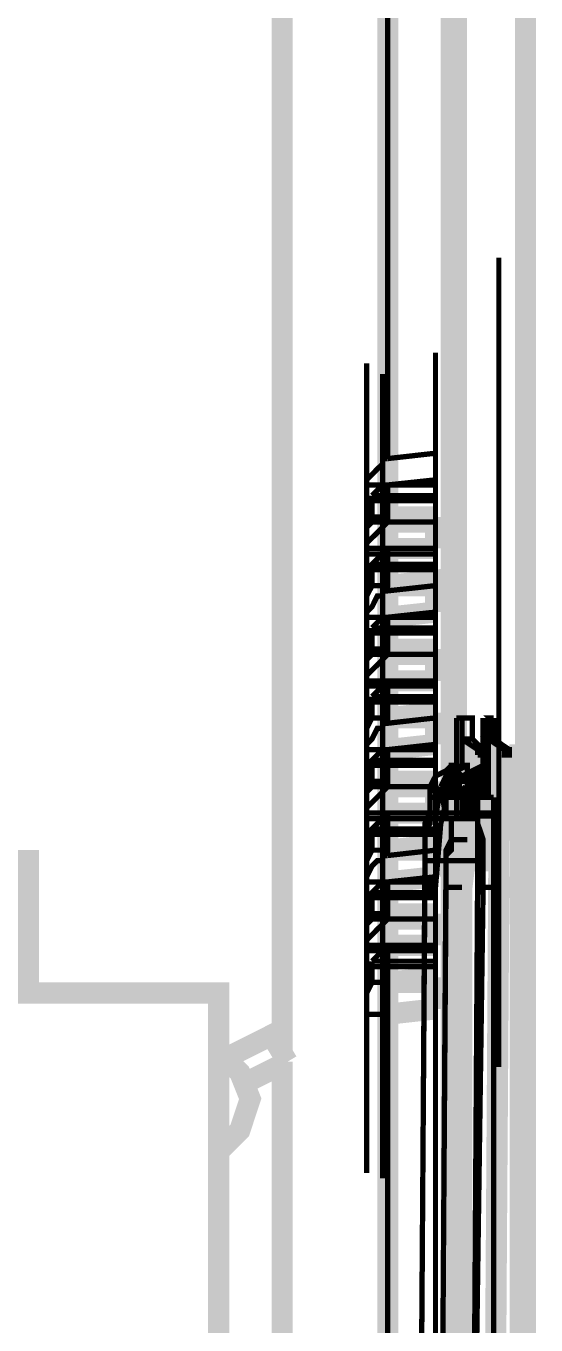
# Model space of a CAD drawing. Header units: metres. Extents: x 2999 to 3164, y 1641 to 1678.
# Drawn here: x 3015.255 to 3015.553, y 1653.168 to 1653.928 of the extents above; entities that cross this region are included whole.
import ezdxf

# ---------------------------------------------------------------- set-up
doc = ezdxf.new("R2010")
doc.units = ezdxf.units.M
doc.layers.add('BLACK', color=7, linetype='Continuous')

msp = doc.modelspace()

# ---------------------------------------------------------------- linework, layer by layer
at = {"layer": 'BLACK'}
for points, const_width in [([(3015.46652, 1652.64707), (3015.46652, 1655.15791)], 0.01238), ([(3015.46652, 1655.0588), (3015.46652, 1652.8638)], 0.01238), ([(3015.51304, 1655.04022), (3015.5099, 1655.03722), (3015.5099, 1655.02478), (3015.50675, 1654.99384), (3015.50675, 1652.7121), (3015.5099, 1652.68116), (3015.51304, 1652.66872), (3015.54713, 1652.66872)], 0.01238), ([(3015.54713, 1652.93505), (3015.54713, 1655.02171)], 0.01238), ([(3015.50675, 1654.99384), (3015.50375, 1654.99384), (3015.50375, 1652.7121), (3015.50675, 1652.7121)], 0.01238), ([(3015.40464, 1654.94425), (3015.40464, 1653.32514)], 0.01238), ([(3015.46652, 1653.67493), (3015.46652, 1654.01857), (3015.49446, 1654.01857)], 0.0031), ([(3015.53155, 1653.31892), (3015.53155, 1653.79255)], 0.0031), ([(3015.49446, 1653.26319), (3015.49446, 1653.73681)], 0.0031), ([(3015.45416, 1653.73067), (3015.45416, 1653.25704)], 0.0031), ([(3015.46345, 1653.72445), (3015.46345, 1653.2539)], 0.0031), ([(3015.46652, 1653.67493), (3015.46345, 1653.67493), (3015.46345, 1653.67178), (3015.46038, 1653.66879), (3015.4573, 1653.66564), (3015.45416, 1653.66249), (3015.45416, 1653.6595)], 0.0031), ([(3015.49446, 1653.67808), (3015.46652, 1653.67493)], 0.0031), ([(3015.49446, 1653.67808), (3015.49446, 1653.64084)], 0.0031), ([(3015.49446, 1653.6595), (3015.45416, 1653.6595)], 0.0031), ([(3015.45416, 1653.6595), (3015.45416, 1653.65021)], 0.0031), ([(3015.46652, 1653.6595), (3015.46345, 1653.6595), (3015.46038, 1653.65635), (3015.4573, 1653.65328)], 0.0031), ([(3015.46652, 1653.6595), (3015.49446, 1653.66249)], 0.0031), ([(3015.46652, 1653.6595), (3015.46652, 1653.63784)], 0.0031), ([(3015.49446, 1653.65021), (3015.45416, 1653.65021), (3015.45416, 1653.64084), (3015.46652, 1653.64084)], 0.0031), ([(3015.4573, 1653.63784), (3015.4573, 1653.65328)], 0.0031), ([(3015.49446, 1653.65328), (3015.4573, 1653.65328)], 0.0031), ([(3015.46652, 1653.64084), (3015.49446, 1653.64084)], 0.01238), ([(3015.49446, 1653.63784), (3015.46652, 1653.63784)], 0.01238), ([(3015.49446, 1653.64084), (3015.49446, 1653.62234)], 0.01238), ([(3015.4573, 1653.63784), (3015.45416, 1653.6347), (3015.45416, 1653.62234)], 0.0031), ([(3015.46652, 1653.63784), (3015.46345, 1653.6347), (3015.46038, 1653.63155), (3015.4573, 1653.62855), (3015.45416, 1653.62541), (3015.45416, 1653.61919)], 0.0031), ([(3015.46652, 1653.63784), (3015.4573, 1653.63784)], 0.0031), ([(3015.49446, 1653.63784), (3015.46652, 1653.63784)], 0.0031), ([(3015.49446, 1653.62234), (3015.46652, 1653.62234)], 0.01238), ([(3015.46652, 1653.62234), (3015.45416, 1653.62234)], 0.0031), ([(3015.49446, 1653.62234), (3015.49446, 1653.61919), (3015.45416, 1653.61919)], 0.0031), ([(3015.45416, 1653.6099), (3015.49446, 1653.6099), (3015.49446, 1653.61919)], 0.0031), ([(3015.45416, 1653.61919), (3015.45416, 1653.6099)], 0.0031), ([(3015.49446, 1653.62234), (3015.46345, 1653.62234), (3015.46345, 1653.61919), (3015.46038, 1653.61619), (3015.4573, 1653.61305), (3015.49446, 1653.61305)], 0.0031), ([(3015.46652, 1653.62234), (3015.46652, 1653.59754)], 0.0031), ([(3015.4573, 1653.60061), (3015.4573, 1653.61305)], 0.0031), ([(3015.45416, 1653.6099), (3015.45416, 1653.60061)], 0.0031), ([(3015.49446, 1653.58511), (3015.49446, 1653.60376), (3015.46652, 1653.60061)], 0.01238), ([(3015.49446, 1653.60061), (3015.46652, 1653.60061)], 0.01238), ([(3015.49446, 1653.6099), (3015.49446, 1653.60376)], 0.0031), ([(3015.46652, 1653.60061), (3015.4573, 1653.60061), (3015.45416, 1653.59447), (3015.45416, 1653.58211), (3015.46652, 1653.58211)], 0.0031), ([(3015.46652, 1653.60061), (3015.45416, 1653.60061)], 0.0031), ([(3015.49446, 1653.60061), (3015.46652, 1653.59754), (3015.46345, 1653.59754), (3015.46345, 1653.59447), (3015.46038, 1653.59447), (3015.4573, 1653.58825), (3015.45416, 1653.58511), (3015.45416, 1653.58211)], 0.0031), ([(3015.49446, 1653.58511), (3015.46652, 1653.58211)], 0.01238), ([(3015.49446, 1653.58211), (3015.45416, 1653.58211)], 0.0031), ([(3015.45416, 1653.58211), (3015.45416, 1653.57282)], 0.0031), ([(3015.46652, 1653.56038), (3015.46652, 1653.58211), (3015.46345, 1653.58211), (3015.46038, 1653.57896), (3015.4573, 1653.57582)], 0.0031), ([(3015.46652, 1653.58211), (3015.49446, 1653.58511)], 0.0031), ([(3015.49446, 1653.58511), (3015.49446, 1653.56345)], 0.0031), ([(3015.4573, 1653.57582), (3015.4573, 1653.56038), (3015.45416, 1653.55731), (3015.45416, 1653.54487)], 0.0031), ([(3015.49446, 1653.57582), (3015.4573, 1653.57582)], 0.0031), ([(3015.45416, 1653.57282), (3015.45416, 1653.56345)], 0.0031), ([(3015.49446, 1653.57282), (3015.45416, 1653.57282)], 0.0031), ([(3015.46652, 1653.56345), (3015.49446, 1653.56345)], 0.01238), ([(3015.49446, 1653.56345), (3015.49446, 1653.54487)], 0.01238), ([(3015.46652, 1653.56345), (3015.45416, 1653.56345)], 0.0031), ([(3015.46652, 1653.56038), (3015.46345, 1653.55731), (3015.46038, 1653.55416), (3015.4573, 1653.55117), (3015.45416, 1653.54802), (3015.45416, 1653.5418), (3015.49446, 1653.5418), (3015.49446, 1653.54487)], 0.0031), ([(3015.46652, 1653.56038), (3015.4573, 1653.56038)], 0.0031), ([(3015.49446, 1653.56038), (3015.46652, 1653.56038)], 0.01238), ([(3015.49446, 1653.56038), (3015.46652, 1653.56038)], 0.0031), ([(3015.46652, 1653.54487), (3015.45416, 1653.54487)], 0.0031), ([(3015.46652, 1653.54487), (3015.46345, 1653.54487), (3015.46345, 1653.5418), (3015.46038, 1653.53873), (3015.4573, 1653.53566)], 0.0031), ([(3015.49446, 1653.54487), (3015.46652, 1653.54487)], 0.01238), ([(3015.46652, 1653.54487), (3015.49446, 1653.54487)], 0.0031), ([(3015.49446, 1653.52322), (3015.46652, 1653.52008), (3015.46652, 1653.54487)], 0.0031), ([(3015.45416, 1653.5418), (3015.45416, 1653.53251), (3015.49446, 1653.53251)], 0.0031), ([(3015.49446, 1653.53566), (3015.4573, 1653.53566)], 0.0031), ([(3015.46652, 1653.52322), (3015.4573, 1653.52322), (3015.4573, 1653.53566)], 0.0031), ([(3015.49446, 1653.52637), (3015.49446, 1653.5418)], 0.0031), ([(3015.45416, 1653.53251), (3015.45416, 1653.52322), (3015.46652, 1653.52322)], 0.0031), ([(3015.46652, 1653.52322), (3015.49446, 1653.52637)], 0.01238), ([(3015.49446, 1653.52322), (3015.46652, 1653.52322)], 0.01238), ([(3015.49446, 1653.52637), (3015.49446, 1653.50772)], 0.01238), ([(3015.4573, 1653.52322), (3015.45416, 1653.51708), (3015.45416, 1653.50464)], 0.0031), ([(3015.50675, 1653.52322), (3015.50675, 1653.49543), (3015.50375, 1653.49543), (3015.50375, 1653.47677), (3015.50061, 1653.47677), (3015.50061, 1653.4737), (3015.49753, 1653.46134), (3015.49446, 1653.42411), (3015.49446, 1652.98142), (3015.49753, 1652.94434), (3015.50061, 1652.9319), (3015.50061, 1652.92883), (3015.52848, 1652.92883), (3015.52848, 1653.47677)], 0.0031), ([(3015.51919, 1653.50157), (3015.51919, 1653.50464), (3015.5099, 1653.51086), (3015.5099, 1653.52322), (3015.50675, 1653.52322)], 0.0031), ([(3015.50675, 1653.52322), (3015.5099, 1653.52322)], 0.0031), ([(3015.52233, 1653.49543), (3015.52233, 1653.47677), (3015.51304, 1653.47677), (3015.51304, 1653.49543), (3015.5099, 1653.49543), (3015.5099, 1653.52322)], 0.0031), ([(3015.5099, 1653.49543), (3015.5099, 1653.52322), (3015.51611, 1653.52322), (3015.51611, 1653.51086), (3015.52233, 1653.50464), (3015.52233, 1653.50157)], 0.0031), ([(3015.5099, 1653.52322), (3015.51611, 1653.52322)], 0.0031), ([(3015.5254, 1653.52322), (3015.5254, 1653.49543), (3015.51919, 1653.49228)], 0.0031), ([(3015.52233, 1653.52322), (3015.52233, 1653.49543)], 0.0031), ([(3015.5254, 1653.51086), (3015.5254, 1653.52322), (3015.52848, 1653.52322)], 0.0031), ([(3015.52848, 1653.52322), (3015.5254, 1653.52322)], 0.0031), ([(3015.5254, 1653.48914), (3015.5254, 1653.52322)], 0.0031), ([(3015.52848, 1653.51086), (3015.52848, 1653.52322)], 0.0031), ([(3015.46652, 1653.52008), (3015.46345, 1653.52008), (3015.46345, 1653.51708), (3015.46038, 1653.51708), (3015.4573, 1653.51086), (3015.45416, 1653.50772), (3015.45416, 1653.50464), (3015.49446, 1653.50464)], 0.0031), ([(3015.49446, 1653.50772), (3015.46652, 1653.50464)], 0.01238), ([(3015.46652, 1653.50464), (3015.49446, 1653.50772)], 0.0031), ([(3015.49446, 1653.50772), (3015.49446, 1653.48606)], 0.0031), ([(3015.51304, 1652.94734), (3015.5099, 1652.98142), (3015.5099, 1653.42411), (3015.51304, 1653.44891), (3015.51611, 1653.46434), (3015.51919, 1653.46434), (3015.51919, 1653.50157), (3015.5254, 1653.50157), (3015.5254, 1653.46434)], 0.01238), ([(3015.5099, 1653.51086), (3015.51611, 1653.51086)], 0.0031), ([(3015.54084, 1653.50157), (3015.54084, 1653.46434), (3015.54398, 1653.45205), (3015.54398, 1652.95048), (3015.54084, 1652.94119), (3015.51611, 1652.94119)], 0.01238), ([(3015.51919, 1653.50157), (3015.52233, 1653.50157)], 0.01238), ([(3015.52233, 1653.50157), (3015.5254, 1653.50157), (3015.5254, 1653.46434)], 0.01238), ([(3015.52848, 1653.51086), (3015.5254, 1653.51086), (3015.53469, 1653.50464)], 0.0031), ([(3015.53769, 1653.50464), (3015.52848, 1653.51086)], 0.0031), ([(3015.53769, 1653.50157), (3015.54084, 1653.50157)], 0.01238), ([(3015.54084, 1653.46434), (3015.54084, 1653.50157), (3015.53769, 1653.50157)], 0.01238), ([(3015.54084, 1653.50157), (3015.53769, 1653.50157)], 0.01238), ([(3015.53769, 1653.46434), (3015.53769, 1653.50157)], 0.01238), ([(3015.46652, 1653.50464), (3015.45416, 1653.50464)], 0.0031), ([(3015.46652, 1653.48299), (3015.46652, 1653.50464), (3015.46345, 1653.50464), (3015.46038, 1653.50157), (3015.4573, 1653.49843), (3015.4573, 1653.48299), (3015.45416, 1653.47985), (3015.45416, 1653.46749)], 0.0031), ([(3015.45416, 1653.50464), (3015.45416, 1653.49543)], 0.0031), ([(3015.49446, 1653.49843), (3015.4573, 1653.49843)], 0.0031), ([(3015.51919, 1653.50464), (3015.52233, 1653.50464)], 0.0031), ([(3015.51919, 1653.50157), (3015.52233, 1653.50157)], 0.0031), ([(3015.53769, 1653.50157), (3015.53469, 1653.50157)], 0.0031), ([(3015.45416, 1653.49543), (3015.45416, 1653.48606)], 0.0031), ([(3015.49446, 1653.49543), (3015.45416, 1653.49543)], 0.0031), ([(3015.46652, 1653.48606), (3015.49446, 1653.48606)], 0.01238), ([(3015.49446, 1653.48606), (3015.49446, 1653.46749)], 0.01238), ([(3015.50061, 1653.49228), (3015.49446, 1653.48914), (3015.49132, 1653.48299), (3015.49446, 1653.47985), (3015.50061, 1653.47677)], 0.0031), ([(3015.49132, 1653.48299), (3015.49446, 1653.48299), (3015.49753, 1653.47985), (3015.50061, 1653.47677), (3015.50675, 1653.47985), (3015.50675, 1653.48914), (3015.50061, 1653.49228)], 0.0031), ([(3015.49753, 1653.48299), (3015.49753, 1653.47985), (3015.50061, 1653.47985), (3015.50061, 1653.47677), (3015.5099, 1653.47677), (3015.5099, 1653.47985), (3015.51304, 1653.48299), (3015.51304, 1653.48606), (3015.5099, 1653.48606), (3015.5099, 1653.48914), (3015.50675, 1653.49228), (3015.50375, 1653.49228)], 0.0031), ([(3015.50675, 1653.49228), (3015.50061, 1653.48914), (3015.49753, 1653.48299)], 0.0031), ([(3015.51304, 1653.49543), (3015.50675, 1653.49228), (3015.50375, 1653.49228), (3015.5099, 1653.49543)], 0.0031), ([(3015.50061, 1653.49228), (3015.50375, 1653.49543)], 0.0031), ([(3015.50061, 1653.49228), (3015.50675, 1653.49543)], 0.0031), ([(3015.50061, 1653.48914), (3015.50375, 1653.49228), (3015.50375, 1653.47677), (3015.51304, 1653.47677)], 0.0031), ([(3015.50061, 1653.49228), (3015.50061, 1653.47677)], 0.0031), ([(3015.50375, 1653.49228), (3015.50061, 1653.49228)], 0.0031), ([(3015.51611, 1653.49228), (3015.5099, 1653.48914), (3015.50675, 1653.48299), (3015.5099, 1653.47985), (3015.51611, 1653.47677)], 0.0031), ([(3015.51304, 1653.48606), (3015.50675, 1653.49228)], 0.0031), ([(3015.5099, 1653.48299), (3015.51304, 1653.47985), (3015.51611, 1653.47677), (3015.52233, 1653.47985), (3015.52233, 1653.48914), (3015.51611, 1653.49228)], 0.0031), ([(3015.51919, 1653.49228), (3015.51611, 1653.48914), (3015.51304, 1653.48299)], 0.0031), ([(3015.51919, 1653.49228), (3015.51611, 1653.48914), (3015.51304, 1653.48299)], 0.0031), ([(3015.51611, 1653.49228), (3015.52233, 1653.49543)], 0.0031), ([(3015.51611, 1653.49228), (3015.52233, 1653.49543)], 0.0031), ([(3015.51611, 1653.49228), (3015.51611, 1653.47677)], 0.0031), ([(3015.51919, 1653.49228), (3015.51611, 1653.49228)], 0.0031), ([(3015.51919, 1653.49228), (3015.5254, 1653.49543)], 0.0031), ([(3015.51919, 1653.47677), (3015.51919, 1653.49228)], 0.0031), ([(3015.5254, 1653.48914), (3015.52233, 1653.48914), (3015.52233, 1653.49228), (3015.51919, 1653.49228)], 0.0031), ([(3015.5254, 1653.48914), (3015.51919, 1653.49228)], 0.0031), ([(3015.46652, 1653.48606), (3015.45416, 1653.48606)], 0.0031), ([(3015.46652, 1653.48299), (3015.46345, 1653.47985), (3015.46038, 1653.47677), (3015.4573, 1653.4737), (3015.45416, 1653.47063), (3015.45416, 1653.46434)], 0.0031), ([(3015.46652, 1653.48299), (3015.4573, 1653.48299)], 0.0031), ([(3015.49446, 1653.48299), (3015.46652, 1653.48299)], 0.01238), ([(3015.49446, 1653.48299), (3015.46652, 1653.48299)], 0.0031), ([(3015.49132, 1653.48299), (3015.49446, 1653.47985), (3015.50061, 1653.47677)], 0.0031), ([(3015.49132, 1653.46434), (3015.49132, 1653.48299)], 0.0031), ([(3015.49446, 1653.46434), (3015.49446, 1653.48299)], 0.0031), ([(3015.50061, 1653.48914), (3015.49753, 1653.48299)], 0.0031), ([(3015.50375, 1653.47677), (3015.51304, 1653.48299)], 0.0031), ([(3015.5099, 1653.48299), (3015.50675, 1653.48299)], 0.0031), ([(3015.50675, 1653.48299), (3015.5099, 1653.47985), (3015.51611, 1653.47677)], 0.0031), ([(3015.50675, 1653.46434), (3015.50675, 1653.48299)], 0.0031), ([(3015.5099, 1653.48299), (3015.5099, 1653.46434), (3015.5099, 1653.46749), (3015.52233, 1653.46749)], 0.0031), ([(3015.51304, 1653.48299), (3015.51304, 1653.46434), (3015.51611, 1653.46434), (3015.51611, 1653.47677)], 0.0031), ([(3015.51304, 1653.48299), (3015.51304, 1653.47985), (3015.51611, 1653.47985), (3015.51611, 1653.47677), (3015.52233, 1653.47677), (3015.5254, 1653.47985)], 0.0031), ([(3015.51304, 1653.48299), (3015.51304, 1653.46434), (3015.51304, 1653.46749), (3015.5254, 1653.46749)], 0.0031), ([(3015.51304, 1653.48299), (3015.51611, 1653.48299)], 0.0031), ([(3015.5254, 1653.47985), (3015.5254, 1653.48914)], 0.0031), ([(3015.49132, 1653.47677), (3015.49132, 1653.46749), (3015.48824, 1653.46134), (3015.48824, 1653.42411)], 0.0031), ([(3015.50061, 1653.47677), (3015.49132, 1653.47677), (3015.49132, 1653.46749), (3015.48824, 1653.46134), (3015.48824, 1653.42411)], 0.0031), ([(3015.49446, 1653.47677), (3015.49446, 1653.46434), (3015.49132, 1653.46434)], 0.0031), ([(3015.50061, 1653.47677), (3015.50061, 1653.4737), (3015.49753, 1653.46134), (3015.49446, 1653.42411)], 0.0031), ([(3015.50061, 1653.47677), (3015.50061, 1653.46434), (3015.5099, 1653.46434), (3015.5099, 1653.47677)], 0.0031), ([(3015.50061, 1653.47677), (3015.50375, 1653.47677)], 0.0031), ([(3015.52848, 1653.42411), (3015.52233, 1653.42411), (3015.52233, 1653.45205), (3015.51919, 1653.46134), (3015.51919, 1653.47677), (3015.51611, 1653.47677)], 0.0031), ([(3015.52233, 1653.42411), (3015.52233, 1653.45205), (3015.51919, 1653.46134), (3015.51919, 1653.47677), (3015.51611, 1653.47677)], 0.0031), ([(3015.51611, 1653.47677), (3015.51919, 1653.47677)], 0.0031), ([(3015.51919, 1653.47677), (3015.5254, 1653.47985)], 0.0031), ([(3015.52233, 1653.47677), (3015.5254, 1653.47677), (3015.5254, 1653.47985)], 0.0031), ([(3015.52848, 1653.47677), (3015.5254, 1653.47677)], 0.0031), ([(3015.52848, 1653.42411), (3015.52848, 1653.47677)], 0.0031), ([(3015.46652, 1653.44269), (3015.46652, 1653.46749), (3015.46345, 1653.46749), (3015.46345, 1653.46434), (3015.46038, 1653.46134), (3015.4573, 1653.4582), (3015.4573, 1653.44583), (3015.45416, 1653.43969), (3015.45416, 1653.42725)], 0.0031), ([(3015.49446, 1653.46749), (3015.49446, 1653.46434), (3015.45416, 1653.46434)], 0.0031), ([(3015.46652, 1653.46749), (3015.45416, 1653.46749)], 0.0031), ([(3015.49446, 1653.46749), (3015.46652, 1653.46749)], 0.01238), ([(3015.46652, 1653.46749), (3015.49446, 1653.46749)], 0.0031), ([(3015.49446, 1653.46434), (3015.49446, 1653.46749), (3015.50675, 1653.46749)], 0.0031), ([(3015.49446, 1653.46749), (3015.50061, 1653.46749)], 0.0031), ([(3015.51304, 1653.46749), (3015.50061, 1653.46749), (3015.50061, 1653.46434)], 0.0031), ([(3015.5099, 1653.42411), (3015.51304, 1653.45205), (3015.51611, 1653.46434)], 0.01238), ([(3015.50675, 1653.46434), (3015.50675, 1653.46749), (3015.51304, 1653.46749), (3015.51304, 1653.46434)], 0.0031), ([(3015.5099, 1653.46749), (3015.51304, 1653.46749)], 0.0031), ([(3015.53769, 1653.46434), (3015.51919, 1653.46434)], 0.01238), ([(3015.52233, 1653.46434), (3015.52233, 1653.46749), (3015.5254, 1653.46749), (3015.5254, 1653.46434)], 0.0031), ([(3015.53155, 1653.42411), (3015.53155, 1653.46434), (3015.52848, 1653.46434)], 0.01238), ([(3015.53155, 1653.42411), (3015.53155, 1653.46434), (3015.52848, 1653.46434)], 0.01238), ([(3015.54084, 1653.46434), (3015.53769, 1653.46434)], 0.01238), ([(3015.54084, 1653.46434), (3015.54398, 1653.45205), (3015.54398, 1653.42411)], 0.01238), ([(3015.45416, 1653.46434), (3015.45416, 1653.45505)], 0.0031), ([(3015.49446, 1653.46434), (3015.49446, 1653.45505), (3015.45416, 1653.45505)], 0.0031), ([(3015.49132, 1653.46434), (3015.49132, 1653.46134), (3015.48824, 1653.4582), (3015.48824, 1653.43654)], 0.0031), ([(3015.49446, 1653.46434), (3015.49753, 1653.46434)], 0.0031), ([(3015.49446, 1653.46434), (3015.49753, 1653.46434)], 0.0031), ([(3015.49446, 1653.46434), (3015.50061, 1653.46434)], 0.0031), ([(3015.50375, 1653.46434), (3015.50375, 1653.45205), (3015.50061, 1653.44583), (3015.50061, 1653.42411)], 0.0031), ([(3015.50061, 1653.46434), (3015.50375, 1653.46434)], 0.0031), ([(3015.50061, 1653.46434), (3015.50375, 1653.46434)], 0.0031), ([(3015.50061, 1653.46434), (3015.50375, 1653.46434)], 0.0031), ([(3015.50375, 1653.46434), (3015.50375, 1653.45205), (3015.50061, 1653.44583), (3015.50061, 1653.42411)], 0.0031), ([(3015.50375, 1653.46434), (3015.51611, 1653.46434)], 0.0031), ([(3015.5099, 1653.46434), (3015.51304, 1653.46434)], 0.0031), ([(3015.5099, 1653.46434), (3015.51304, 1653.46434)], 0.0031), ([(3015.5099, 1653.46434), (3015.51304, 1653.46434)], 0.0031), ([(3015.51611, 1653.46434), (3015.51919, 1653.46434)], 0.0031), ([(3015.51611, 1653.46434), (3015.51919, 1653.46434)], 0.0031), ([(3015.51611, 1653.46434), (3015.51919, 1653.46434)], 0.0031), ([(3015.51611, 1653.46434), (3015.51919, 1653.46434)], 0.0031), ([(3015.51919, 1653.43969), (3015.51919, 1653.46434)], 0.0031), ([(3015.45416, 1653.45505), (3015.45416, 1653.44583)], 0.0031), ([(3015.49446, 1653.4582), (3015.4573, 1653.4582)], 0.0031), ([(3015.46652, 1653.44583), (3015.49446, 1653.44891)], 0.01238), ([(3015.49446, 1653.44891), (3015.49446, 1653.43025)], 0.01238), ([(3015.49446, 1653.45505), (3015.49446, 1653.44891)], 0.0031), ([(3015.50375, 1653.45205), (3015.50375, 1653.44583), (3015.50061, 1653.44269), (3015.50061, 1653.43969), (3015.49753, 1652.96284), (3015.49753, 1652.95048), (3015.51304, 1652.95048)], 0.0031), ([(3015.50375, 1653.45205), (3015.51304, 1653.45205)], 0.0031), ([(3015.51304, 1652.95048), (3015.52848, 1652.95048), (3015.52848, 1652.96284), (3015.53155, 1653.43969), (3015.53155, 1653.45205), (3015.51304, 1653.45205)], 0.01238), ([(3015.46652, 1653.44583), (3015.45416, 1653.44583)], 0.0031), ([(3015.46652, 1653.44583), (3015.4573, 1653.44583)], 0.0031), ([(3015.49446, 1653.44583), (3015.46652, 1653.44583)], 0.01238), ([(3015.46652, 1653.44269), (3015.49446, 1653.44583)], 0.0031), ([(3015.49446, 1653.44583), (3015.46652, 1653.44269)], 0.0031), ([(3015.51304, 1653.43969), (3015.53155, 1653.43969)], 0.01238), ([(3015.51304, 1653.43969), (3015.53155, 1653.43969)], 0.01238), ([(3015.46652, 1653.44269), (3015.46345, 1653.44269), (3015.46345, 1653.43969), (3015.46038, 1653.43969), (3015.4573, 1653.43654), (3015.45416, 1653.43025), (3015.45416, 1653.42725)], 0.0031), ([(3015.48824, 1653.43654), (3015.4851, 1652.96284), (3015.4851, 1652.93805)], 0.0031), ([(3015.51919, 1653.43969), (3015.48824, 1653.43969)], 0.0031), ([(3015.51919, 1653.43969), (3015.48824, 1653.43969)], 0.0031), ([(3015.51304, 1652.93805), (3015.51611, 1652.93805), (3015.51611, 1652.96284), (3015.51919, 1653.43969)], 0.0031), ([(3015.49446, 1653.43025), (3015.46652, 1653.42725)], 0.01238), ([(3015.46652, 1653.42725), (3015.49446, 1653.43025)], 0.0031), ([(3015.49446, 1653.4086), (3015.49446, 1653.43025)], 0.0031), ([(3015.46652, 1653.42725), (3015.45416, 1653.42725)], 0.0031), ([(3015.45416, 1653.42725), (3015.45416, 1653.41796)], 0.0031), ([(3015.49446, 1653.42725), (3015.45416, 1653.42725)], 0.0031), ([(3015.46652, 1653.4056), (3015.46652, 1653.42725), (3015.46345, 1653.42725), (3015.46038, 1653.42411), (3015.4573, 1653.42104), (3015.4573, 1653.4056)], 0.0031), ([(3015.48824, 1653.42411), (3015.4851, 1652.98142)], 0.0031), ([(3015.48824, 1653.42411), (3015.49446, 1653.42411), (3015.49446, 1652.98142)], 0.0031), ([(3015.50061, 1653.42411), (3015.49753, 1652.98142)], 0.0031), ([(3015.50061, 1653.42411), (3015.5099, 1653.42411)], 0.0031), ([(3015.5099, 1652.98142), (3015.5099, 1653.42411)], 0.01238), ([(3015.52848, 1652.98142), (3015.51611, 1652.98142), (3015.52233, 1653.42411)], 0.0031), ([(3015.52848, 1652.98142), (3015.53155, 1653.42411)], 0.01238), ([(3015.53155, 1653.42411), (3015.54398, 1653.42411)], 0.01238), ([(3015.52848, 1652.98142), (3015.52848, 1653.42411)], 0.0031), ([(3015.54398, 1653.42411), (3015.54398, 1652.98142)], 0.01238), ([(3015.45416, 1653.41796), (3015.45416, 1653.4086)], 0.0031), ([(3015.49446, 1653.41796), (3015.45416, 1653.41796)], 0.0031), ([(3015.49446, 1653.42104), (3015.4573, 1653.42104)], 0.0031), ([(3015.46652, 1653.4086), (3015.45416, 1653.4086)], 0.0031), ([(3015.46652, 1653.4086), (3015.49446, 1653.4086)], 0.01238), ([(3015.49446, 1653.4056), (3015.46652, 1653.4056)], 0.01238), ([(3015.49446, 1653.4086), (3015.49446, 1653.39017)], 0.01238), ([(3015.4573, 1653.4056), (3015.45416, 1653.40246), (3015.45416, 1653.39017)], 0.0031), ([(3015.46652, 1653.4056), (3015.46345, 1653.40246), (3015.46038, 1653.39946), (3015.4573, 1653.39631), (3015.45416, 1653.39317), (3015.45416, 1653.38702), (3015.49446, 1653.38702)], 0.0031), ([(3015.46652, 1653.4056), (3015.4573, 1653.4056)], 0.0031), ([(3015.49446, 1653.4056), (3015.46652, 1653.4056)], 0.0031), ([(3015.46652, 1653.4056), (3015.49446, 1653.4056)], 0.0031), ([(3015.49446, 1653.39017), (3015.46652, 1653.39017)], 0.01238), ([(3015.46652, 1653.39017), (3015.45416, 1653.39017)], 0.0031), ([(3015.46652, 1653.39017), (3015.46652, 1653.04645), (3015.46345, 1653.04645), (3015.46345, 1653.04331), (3015.46038, 1653.04331), (3015.4573, 1653.04031), (3015.45416, 1653.03402), (3015.45416, 1653.03102)], 0.0031), ([(3015.45416, 1653.38702), (3015.45416, 1653.37773)], 0.0031), ([(3015.46652, 1653.39017), (3015.46345, 1653.39017), (3015.46345, 1653.38702), (3015.46038, 1653.38395), (3015.4573, 1653.38088)], 0.0031), ([(3015.46652, 1653.39017), (3015.49446, 1653.39017)], 0.0031), ([(3015.49446, 1653.37152), (3015.49446, 1653.39017)], 0.0031), ([(3015.49446, 1653.37773), (3015.45416, 1653.37773), (3015.45416, 1653.36852)], 0.0031), ([(3015.4573, 1653.36852), (3015.4573, 1653.38088)], 0.0031), ([(3015.49446, 1653.38088), (3015.4573, 1653.38088)], 0.0031), ([(3015.46652, 1653.36852), (3015.49446, 1653.37152)], 0.01238), ([(3015.49446, 1653.37152), (3015.49446, 1653.35294)], 0.01238), ([(3015.4573, 1653.36852), (3015.45416, 1653.36223), (3015.45416, 1653.34986)], 0.0031), ([(3015.46652, 1653.36852), (3015.45416, 1653.36852)], 0.0031), ([(3015.46652, 1653.36852), (3015.4573, 1653.36852)], 0.0031), ([(3015.49446, 1653.36852), (3015.46652, 1653.36852)], 0.01238), ([(3015.49446, 1653.35294), (3015.46652, 1653.34986)], 0.01238), ([(3015.46652, 1653.34986), (3015.45416, 1653.34986)], 0.0031), ([(3015.37362, 1653.32514), (3015.39842, 1653.33758), (3015.40771, 1653.322)], 0.01238), ([(3015.36748, 1653.2694), (3015.37984, 1653.28184), (3015.38599, 1653.30034), (3015.37984, 1653.31578), (3015.36748, 1653.32814)], 0.01238), ([(3015.40771, 1653.322), (3015.38299, 1653.30963)], 0.01238), ([(3015.40464, 1653.322), (3015.40464, 1652.86688)], 0.01238)]:
    msp.add_lwpolyline(points, dxfattribs=dict(at, const_width=const_width))
for points, const_width in [([(3015.52233, 1653.52322), (3015.5254, 1653.52322), (3015.52233, 1653.52322)], 0.0031), ([(3015.53469, 1653.50157), (3015.53769, 1653.50157), (3015.53769, 1653.50464), (3015.53469, 1653.50464), (3015.53469, 1653.50157)], 0.0031), ([(3015.49753, 1653.46434), (3015.49753, 1653.48299), (3015.49753, 1653.46434)], 0.0031), ([(3015.07957, 1653.34986), (3015.07957, 1653.17029), (3015.07036, 1653.17029), (3015.07036, 1653.17651), (3015.05163, 1653.17651), (3015.05163, 1653.07739), (3015.09501, 1653.07739), (3015.12909, 1653.0681), (3015.25608, 1653.0681), (3015.25608, 1653.14549), (3015.36748, 1653.14549), (3015.36748, 1653.36223), (3015.25608, 1653.36223), (3015.25608, 1653.43969), (3015.12909, 1653.43969), (3015.09501, 1653.43025), (3015.05163, 1653.43025), (3015.05163, 1653.36223), (3015.06092, 1653.34986), (3015.07957, 1653.34986)], 0.01238)]:
    msp.add_lwpolyline(points, close=True, dxfattribs=dict(at, const_width=const_width))

doc.saveas('drawing.dxf')
